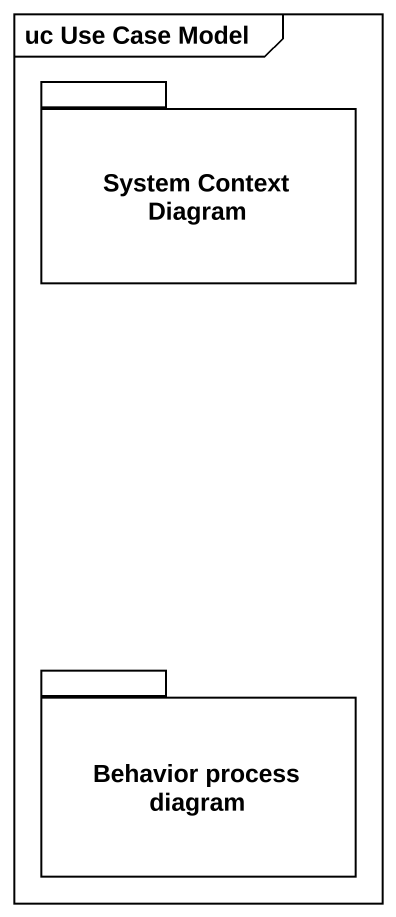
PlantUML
@startuml
mainframe uc Use Case Model
package "System Context Diagram" as System_Context_Diagram {
}
package "Behavior process diagram" as Behavior_process_diagram {
}
@enduml
